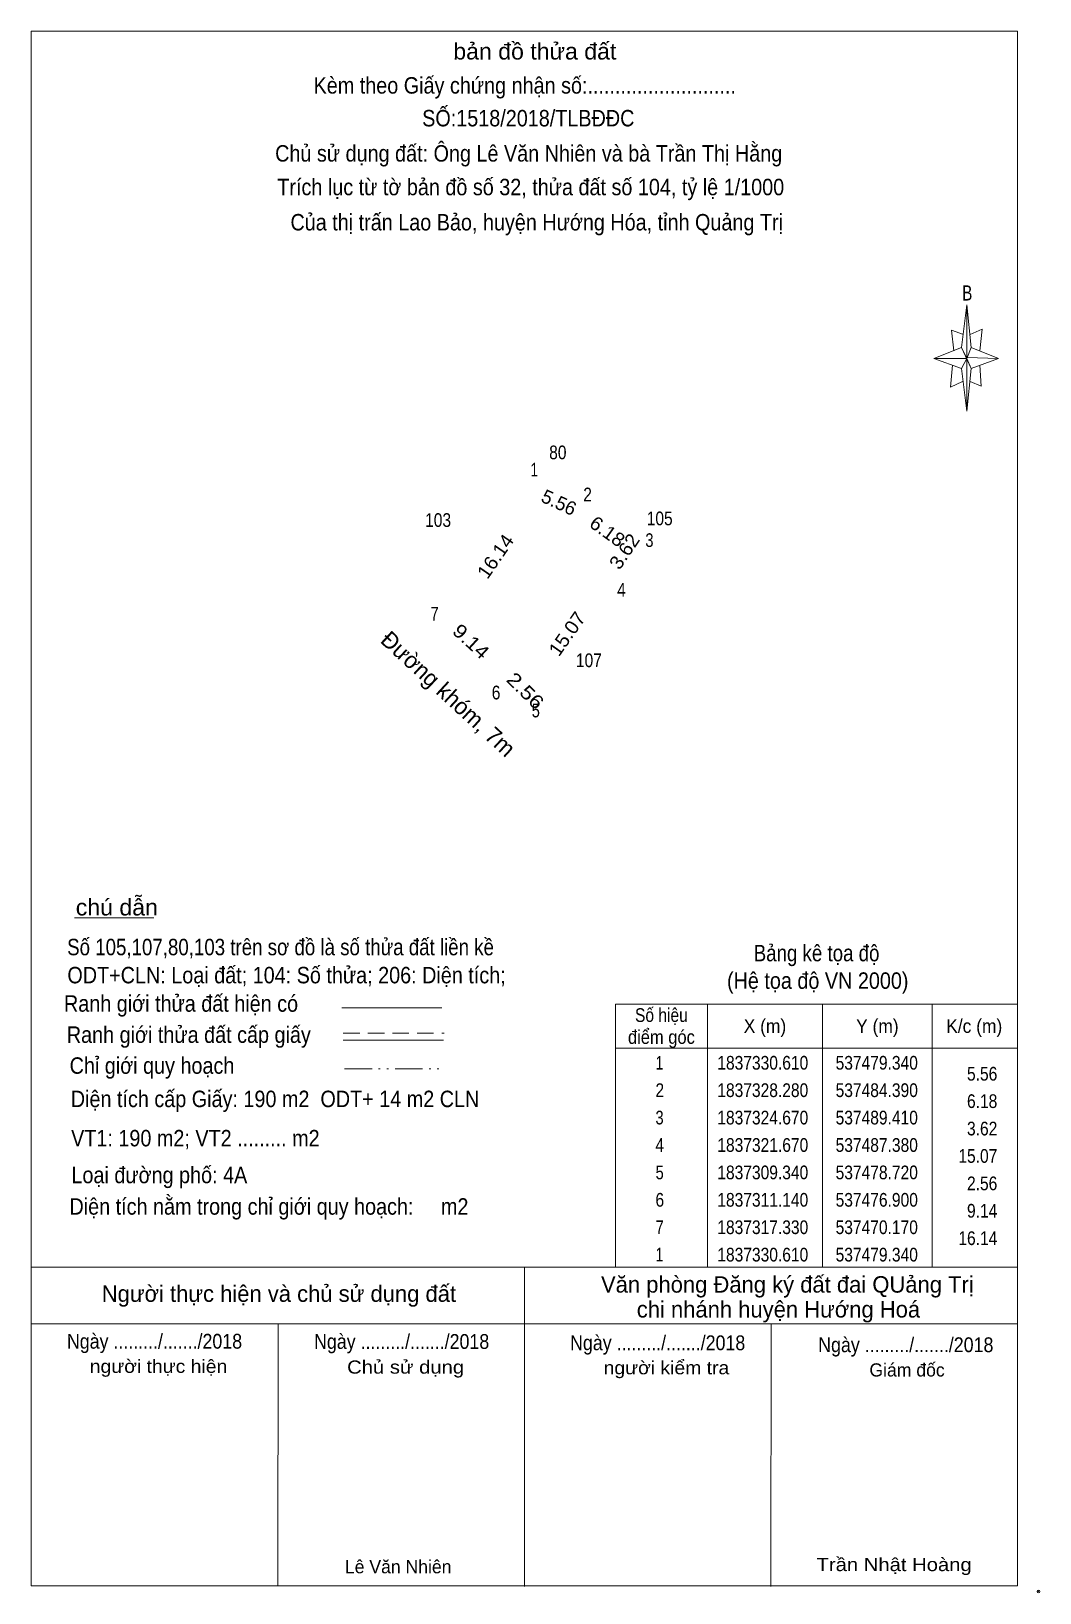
# Model space of a CAD drawing. Header units: metres. Extents: x 537433 to 537525, y 1837229 to 1837371.
import ezdxf
from ezdxf.enums import TextEntityAlignment as Align

# ---------------------------------------------------------------- set-up
doc = ezdxf.new("R2010")
doc.units = ezdxf.units.M
doc.header["$LTSCALE"] = 0.5
doc.header["$PDMODE"] = 32
doc.header["$PDSIZE"] = 0.25
doc.linetypes.add('DASH_DOUBLE_DOT', pattern=[9.2, 5, -1.2, 0.3, -1.2, 0.3, -1.2])
doc.linetypes.add('MEDIUM_DASHED', pattern=[4.5, 3, -1.5])
for name, color, linetype, lineweight in [('17', 7, 'Continuous', 13), ('5', 7, 'Continuous', 13), ('6', 7, 'Continuous', 13), ('63', 7, 'Continuous', 13)]:
    doc.layers.add(name, color=color, linetype=linetype, lineweight=lineweight)

msp = doc.modelspace()

# ---------------------------------------------------------------- linework, layer by layer
at = {"layer": '17'}
for p, q in [((537437.37, 1837290.61), (537444.61, 1837290.61)), ((537478.43, 1837229.63), (537478.45, 1837258.73)), ((537455.93, 1837229.65), (537455.95, 1837253.56)), ((537500.93, 1837229.61), (537500.95, 1837253.52))]:
    msp.add_line(p, q, dxfattribs=at)
at = {"layer": '5'}
for p, q in [((537433.43, 1837229.67), (537433.43, 1837371.47)), ((537518.3, 1837342.61), (537518.8, 1837346.51)), ((537519.2, 1837342.61), (537521.7, 1837341.61)), ((537518.3, 1837340.71), (537515.8, 1837341.61)), ((537520, 1837341.01), (537520.1, 1837339.11)), ((537519.2, 1837340.71), (537518.8, 1837336.81)), ((537520.1, 1837339.11), (537519.1, 1837339.51))]:
    msp.add_line(p, q, dxfattribs=at)
for points in [[(537433.43, 1837371.47), (537523.43, 1837371.47), (537523.43, 1837229.67)], [(537518.5, 1837343.81), (537517.4, 1837344.21), (537517.6, 1837342.31)], [(537519.1, 1837343.81), (537520.2, 1837344.31), (537520, 1837342.31)], [(537518.8, 1837341.61), (537518.3, 1837342.61), (537515.8, 1837341.61)], [(537517.5, 1837341.01), (537517.3, 1837339.01), (537518.4, 1837339.51)], [(537518.8, 1837341.61), (537519.2, 1837340.71), (537521.7, 1837341.61)]]:
    msp.add_lwpolyline(points, dxfattribs=at)
for points in [[(537518.8, 1837346.51), (537519.2, 1837342.61), (537518.8, 1837341.61)], [(537518.8, 1837341.61), (537515.8, 1837341.61), (537518.3, 1837342.61), (537519.2, 1837340.71), (537521.7, 1837341.61), (537518.8, 1837341.71)], [(537518.8, 1837341.61), (537518.8, 1837336.81), (537518.3, 1837340.71)]]:
    msp.add_lwpolyline(points, close=True, dxfattribs=at)
at = {"layer": '6'}
for p, q in [((537461.76, 1837282.39), (537470.9, 1837282.39)), ((537461.9, 1837279.46), (537471.04, 1837279.46)), ((537433.43, 1837258.73), (537523.43, 1837258.73)), ((537433.43, 1837253.57), (537523.43, 1837253.57)), ((537523.43, 1837229.67), (537433.43, 1837229.67))]:
    msp.add_line(p, q, dxfattribs=at)
at = {"layer": '6', "linetype": 'MEDIUM_DASHED'}
msp.add_line((537461.9, 1837280.08), (537471.1, 1837280.08), dxfattribs=at)
at = {"layer": '6'}
msp.add_point((537525.33, 1837229.17), dxfattribs=at)
at = {"layer": '63'}
for p, q in [((537495.13, 1837282.73), (537495.13, 1837258.73)), ((537505.63, 1837282.73), (537505.63, 1837258.73)), ((537515.63, 1837282.73), (537515.63, 1837258.73)), ((537486.73, 1837278.73), (537523.43, 1837278.73))]:
    msp.add_line(p, q, dxfattribs=at)
at = {"layer": '63', "linetype": 'DASH_DOUBLE_DOT'}
msp.add_line((537462.03, 1837276.83), (537471.23, 1837276.83), dxfattribs=at)
at = {"layer": '63'}
msp.add_lwpolyline([(537486.73, 1837282.73), (537523.43, 1837282.73), (537523.43, 1837258.73), (537486.73, 1837258.73)], close=True, dxfattribs=at)

# ---------------------------------------------------------------- texts
at = {"layer": '5'}
for s, height, width, p in [('bản đồ thửa đất', 1.5, 1.05, (537479.38, 1837368.89)), ('Kèm theo Giấy chứng nhận số:...........................', 1.5, 0.9, (537478.46, 1837365.78)), ('SỐ:1518/2018/TLBĐĐC', 1.5, 0.9, (537478.785, 1837362.79)), ('Chủ sử dụng đất: Ông Lê Văn Nhiên và bà Trần Thị Hằng', 1.5, 0.9, (537478.82, 1837359.58)), ('Trích lục từ tờ bản đồ số 32, thửa đất số 104, tỷ lệ 1/1000 ', 1.5, 0.9, (537479.26, 1837356.51)), ('Của thị trấn Lao Bảo, huyện Hướng Hóa, tỉnh Quảng Trị', 1.5, 0.9, (537479.555, 1837353.3)), ('B', 1.378, 0.75, (537518.84, 1837346.91))]:
    msp.add_text(s, height=height, dxfattribs=dict(at, width=width)).set_placement(p, align=Align.CENTER)
at = {"layer": '6'}
for s, height, width, p in [('chú dẫn', 1.5, 1.05, (537441.24, 1837290.82)), ('Bảng kê tọa độ', 1.5, 0.85, (537505.09, 1837286.64)), ('(Hệ tọa độ VN 2000)', 1.5, 0.9, (537505.195, 1837284.13)), ('Ranh giới thửa đất hiện có ', 1.5, 0.9, (537447.35, 1837282.04)), ('Ranh giới thửa đất cấp giấy', 1.5, 0.9, (537447.81, 1837279.2)), ('Chỉ giới quy hoạch', 1.5, 0.9, (537444.45, 1837276.38)), ('Ngày ........./......./2018', 1.35, 0.9, (537444.68, 1837251.31)), ('Ngày ........./......./2018', 1.35, 0.9, (537467.23, 1837251.29)), ('Ngày ........./......./2018', 1.35, 0.9, (537490.59, 1837251.17)), ('Ngày ........./......./2018', 1.35, 0.9, (537513.23, 1837250.99)), ('người thực hiện', 1.2, 1.1, (537445.045, 1837249.1)), ('Chủ sử dụng', 1.2, 1.15, (537467.59, 1837249.03)), ('người kiểm tra', 1.2, 1.1, (537491.39, 1837248.97)), ('Trần Nhật Hoàng', 1.2, 1.15, (537512.165, 1837231.02))]:
    msp.add_text(s, height=height, dxfattribs=dict(at, width=width)).set_placement(p, align=Align.CENTER)
for s, width, p in [('Số 105,107,80,103 trên sơ đồ là số thửa đất liền kề', 0.85, (537436.71, 1837287.19)), ('ODT+CLN: Loại đất; 104: Số thửa; 206: Diện tích;', 0.9, (537436.73, 1837284.63)), ('Diện tích cấp Giấy: 190 m2  ODT+ 14 m2 CLN', 0.9, (537437.04, 1837273.34)), ('VT1: 190 m2; VT2 ......... m2', 0.9, (537437.07, 1837269.76)), ('Loại đường phố: 4A', 0.9, (537437.1, 1837266.4)), ('Diện tích nằm trong chỉ giới quy hoạch:     m2', 0.9, (537436.92, 1837263.53))]:
    msp.add_text(s, height=1.5, dxfattribs=dict(at, width=width)).set_placement(p)
for s, height, p in [('Người thực hiện và chủ sử dụng đất', 1.5, (537456.03, 1837255.58)), (' Văn phòng Đăng ký đất đai QUảng Trị', 1.5, (537502.145, 1837256.42)), ('chi nhánh huyện Hướng Hoá', 1.5, (537501.61, 1837254.15)), ('Giám đốc', 1.2, (537513.345, 1837248.77)), ('Lê Văn Nhiên', 1.2, (537466.915, 1837230.82))]:
    msp.add_text(s, height=height, dxfattribs=at).set_placement(p, align=Align.CENTER)
at = {"layer": '63'}
for s, width, p in [(' 80', 0.85, (537482.27, 1837332.43)), (' 1', 0.75, (537479.68, 1837330.86)), (' 2', 0.85, (537484.59, 1837328.59)), ('103', 0.85, (537471.74, 1837326.26)), ('105', 0.85, (537491.96, 1837326.41)), (' 3', 0.8, (537490.21, 1837324.43)), (' 4', 0.85, (537487.68, 1837319.9)), (' 7', 0.8, (537470.61, 1837317.72)), ('107', 0.85, (537485.5, 1837313.47)), (' 6', 0.85, (537476.24, 1837310.53)), (' 5', 0.8, (537479.84, 1837308.89)), ('5.56', 0.85, (537521.58, 1837275.76)), ('6.18', 0.85, (537521.58, 1837273.26)), ('3.62', 0.85, (537521.58, 1837270.76)), ('15.07', 0.85, (537521.58, 1837268.26)), ('2.56', 0.85, (537521.58, 1837265.76)), ('9.14', 0.85, (537521.58, 1837263.26)), ('16.14', 0.85, (537521.58, 1837260.76))]:
    msp.add_text(s, height=1.25, dxfattribs=dict(at, width=width)).set_placement(p, align=Align.RIGHT)
for s, height, rotation, p in [('5.56', 1.25, 335.232, (537481.3232, 1837327.9226)), ('Đường khóm, 7m', 1.5, 317.393, (537470.9673, 1837310.4794))]:
    msp.add_text(s, height=height, rotation=rotation, dxfattribs=at).set_placement(p, align=Align.CENTER)
for s, rotation, width, p in [('6.18', 324.279, 1.05, (537485.6351, 1837325.342)), ('16.14', 55.374, 1.05, (537476.3074, 1837323.2199)), ('3.62', 55.915, 1.05, (537488.0716, 1837323.6797)), ('15.07', 54.918, 1.05, (537482.8388, 1837316.1508)), ('9.14', 317.393, 1.15, (537473.1369, 1837315.36)), ('2.56', 315.317, 1.2, (537478.0805, 1837310.8752))]:
    msp.add_text(s, height=1.25, rotation=rotation, dxfattribs=dict(at, width=width)).set_placement(p, align=Align.CENTER)
for s, width, p in [('Số hiệu', 0.85, (537490.93, 1837281.11)), ('X (m)', 0.95, (537500.38, 1837280.11)), ('Y (m)', 0.95, (537510.635, 1837280.11)), ('K/c (m)', 0.95, (537519.475, 1837280.11)), ('điểm góc', 0.9, (537490.93, 1837279.11)), (' 1', 0.75, (537490.58, 1837276.76)), ('1837330.610', 0.85, (537500.18, 1837276.76)), ('537479.340', 0.85, (537510.58, 1837276.76)), (' 2', 0.85, (537490.585, 1837274.26)), ('1837328.280', 0.85, (537500.18, 1837274.26)), ('537484.390', 0.85, (537510.58, 1837274.26)), (' 3', 0.8, (537490.575, 1837271.76)), ('1837324.670', 0.85, (537500.18, 1837271.76)), ('537489.410', 0.85, (537510.58, 1837271.76)), (' 4', 0.85, (537490.58, 1837269.26)), ('1837321.670', 0.85, (537500.18, 1837269.26)), ('537487.380', 0.85, (537510.58, 1837269.26)), (' 5', 0.8, (537490.585, 1837266.76)), ('1837309.340', 0.85, (537500.18, 1837266.76)), ('537478.720', 0.85, (537510.58, 1837266.76)), (' 6', 0.85, (537490.585, 1837264.26)), ('1837311.140', 0.85, (537500.18, 1837264.26)), ('537476.900', 0.85, (537510.58, 1837264.26)), (' 7', 0.8, (537490.585, 1837261.76)), ('1837317.330', 0.85, (537500.18, 1837261.76)), ('537470.170', 0.85, (537510.58, 1837261.76)), (' 1', 0.75, (537490.58, 1837259.26)), ('1837330.610', 0.85, (537500.18, 1837259.26)), ('537479.340', 0.85, (537510.58, 1837259.26))]:
    msp.add_text(s, height=1.25, dxfattribs=dict(at, width=width)).set_placement(p, align=Align.CENTER)

doc.saveas('drawing.dxf')
